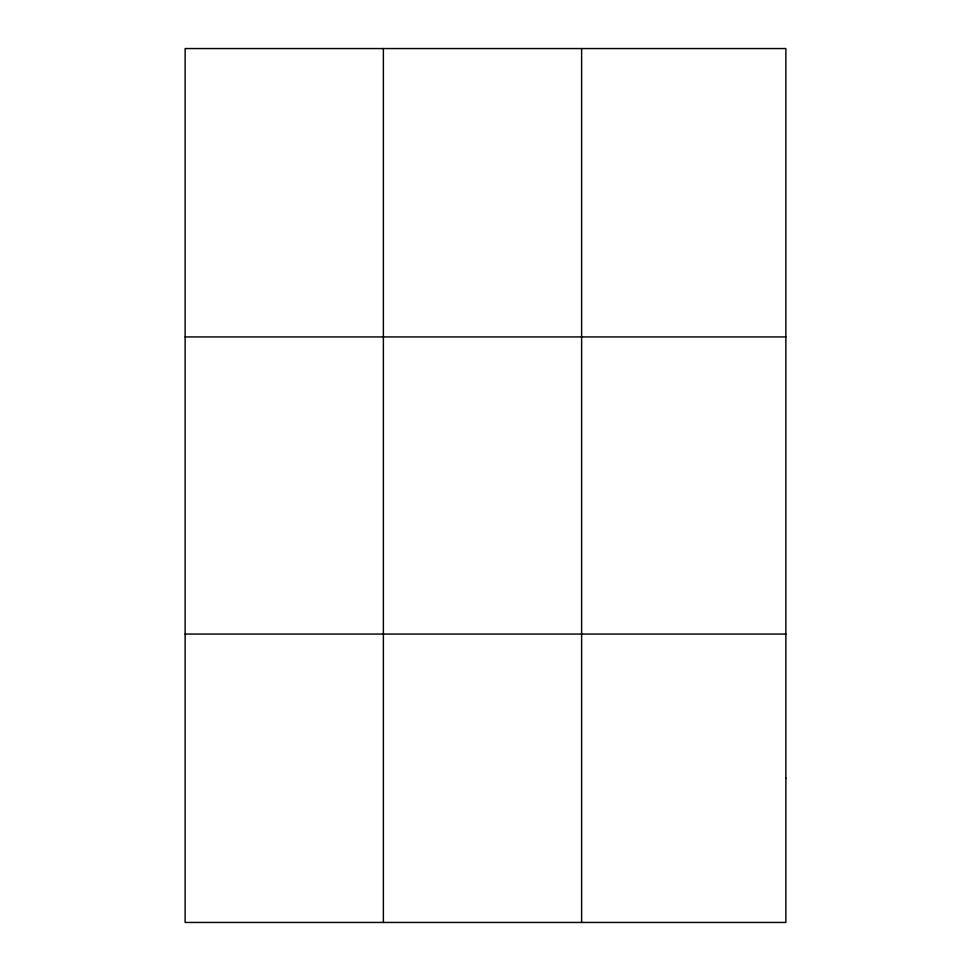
<?xml version="1.0" encoding="UTF-8"?>
<svg xmlns="http://www.w3.org/2000/svg" width="971" height="971" viewBox="0 0 971 971"><rect width="100%" height="100%" fill="white"/><g stroke="black" fill="none" stroke-linecap="round" stroke-linejoin="round"><path stroke-width="1.46" d="M383.375 922.45L383.375 48.55M581.617 922.45L581.617 48.55M185.133 336.937L785.867 336.937M185.133 634.063L785.867 634.063M785.867 778.257L785.867 922.45L185.133 922.45L185.133 48.55L785.867 48.55L785.867 778.257"/></g></svg>
